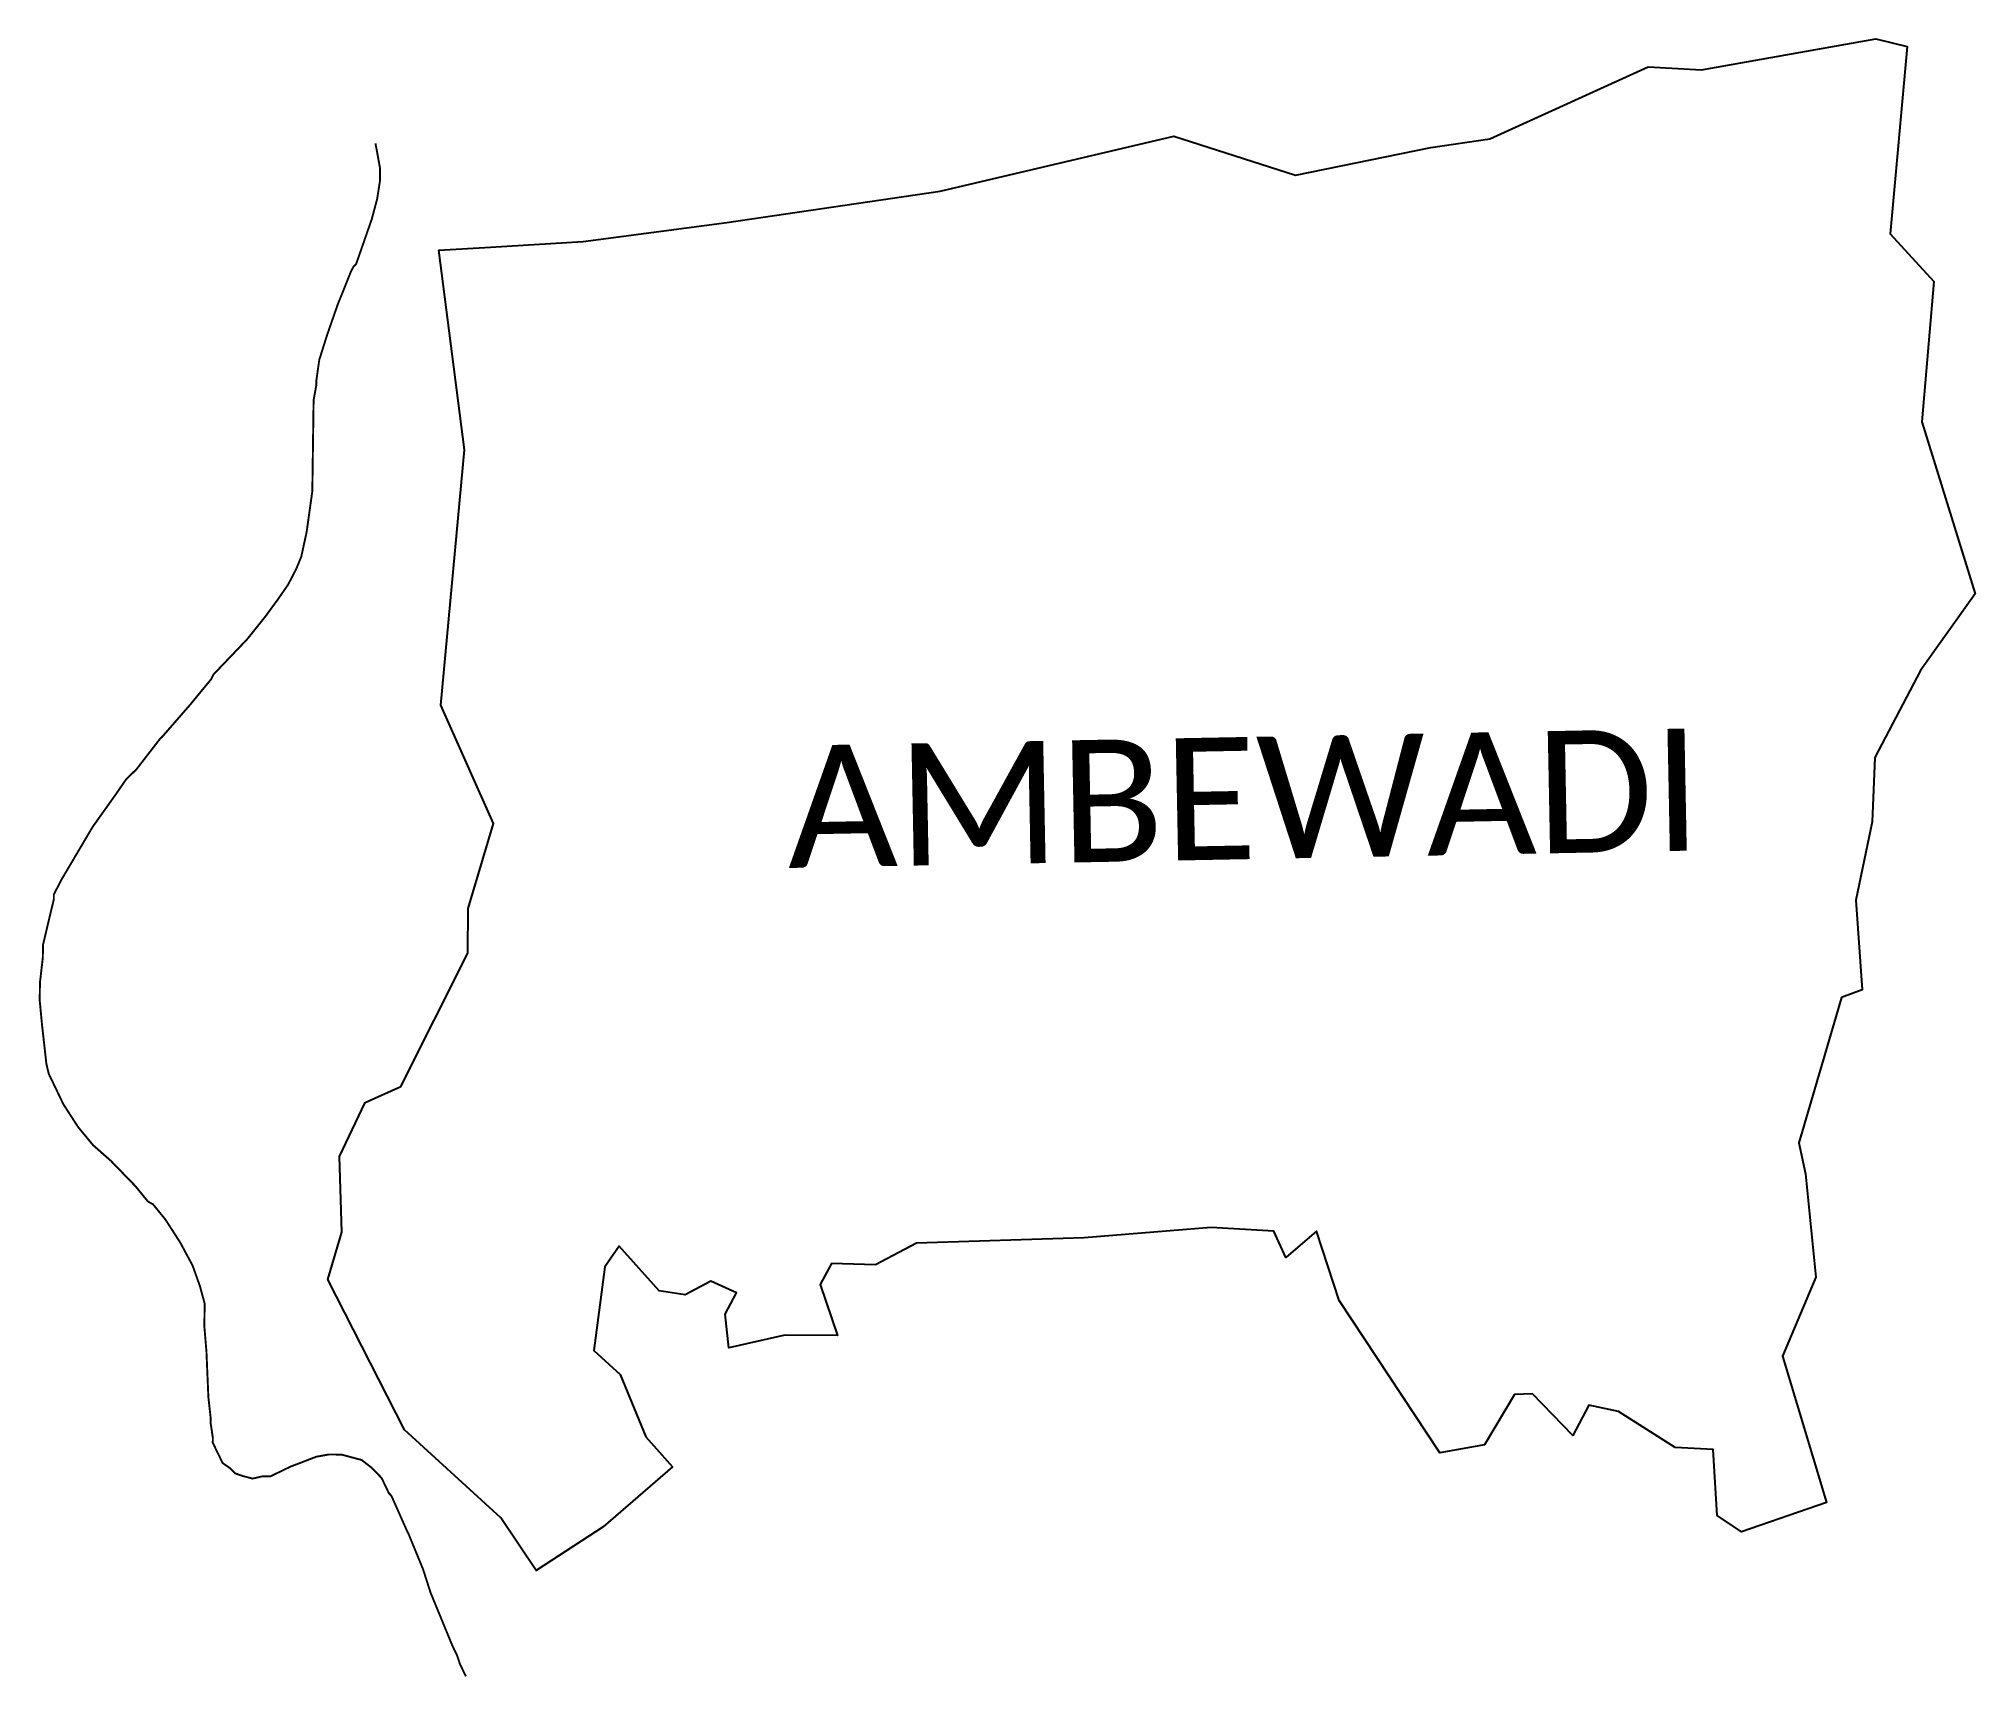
# Model space of a CAD drawing. Header units: metres. Extents: x 260321 to 263356, y 2215041 to 2217608.
import ezdxf

# ---------------------------------------------------------------- set-up
doc = ezdxf.new("R2010")
doc.units = ezdxf.units.M
for name, color, linetype in [('LOW TIDE LINE', 5, 'Continuous'), ('village', 3, 'Continuous'), ('VILLAGE NAME', 250, 'Continuous')]:
    doc.layers.add(name, color=color, linetype=linetype)
doc.styles.get("Standard").update_dxf_attribs({"font": 'simplex.shx'})

msp = doc.modelspace()

# ---------------------------------------------------------------- linework, layer by layer
at = {"layer": 'LOW TIDE LINE', "lineweight": 18, "const_width": 3}
msp.add_lwpolyline([(260990.6, 2215042.4), (260981, 2215062.4), (260977.2, 2215074.3), (260969.5, 2215090.3), (260935.1, 2215173.9), (260923.7, 2215209.7), (260900.8, 2215265.5), (260896.9, 2215273.5), (260873.9, 2215325.3), (260870, 2215329.3), (260858.5, 2215353.2), (260842.9, 2215369.3), (260827.2, 2215381.4), (260811.4, 2215385.6), (260795.7, 2215389.8), (260775.9, 2215390), (260756, 2215386.4), (260736.1, 2215378.7), (260716.2, 2215371.1), (260692.3, 2215359.6), (260684.3, 2215355.7), (260672.4, 2215355.9), (260656.5, 2215352.2), (260640.7, 2215356.3), (260628.9, 2215360.5), (260621.1, 2215368.5), (260609.4, 2215376.6), (260601.7, 2215392.5), (260594, 2215408.5), (260594.1, 2215416.4), (260590.5, 2215440.2), (260590.6, 2215448.1), (260587.1, 2215479.9), (260584.1, 2215551.2), (260580.8, 2215590.9), (260581.3, 2215626.5), (260573.7, 2215654.3), (260562.3, 2215686.2), (260543, 2215722.1), (260519.8, 2215758.1), (260500.3, 2215782.1), (260492.5, 2215786.2), (260473, 2215810.2), (260434, 2215850.4), (260406.6, 2215874.5), (260383.3, 2215902.6), (260375.5, 2215914.6), (260360, 2215938.6), (260337, 2215986.4), (260333.2, 2216002.3), (260326.2, 2216065.8), (260322.8, 2216101.5), (260323.2, 2216129.2), (260327.7, 2216168.7), (260328, 2216188.5), (260336.4, 2216224), (260344.9, 2216259.6), (260345, 2216267.5), (260349, 2216275.3), (260357.2, 2216291.1), (260405.9, 2216373.5), (260442.2, 2216424.5), (260458.4, 2216448), (260474.5, 2216463.6), (260510.8, 2216510.6), (260514.8, 2216514.5), (260559.1, 2216565.4), (260591.3, 2216604.5), (260595.4, 2216612.4), (260647.7, 2216667.1), (260675.9, 2216702.3), (260696.1, 2216729.8), (260712.3, 2216753.3), (260724.5, 2216776.9), (260732.7, 2216796.6), (260741.2, 2216836), (260750, 2216899.3), (260752, 2217041.8), (260756.3, 2217065.5), (260756.4, 2217073.4), (260760.9, 2217105.1), (260773.3, 2217144.5), (260789.8, 2217191.8), (260810.4, 2217243), (260814.4, 2217250.8), (260818.4, 2217254.7), (260822.6, 2217266.5), (260843.2, 2217325.7), (260851.6, 2217357.2), (260855.9, 2217384.9), (260856.2, 2217404.7), (260852.6, 2217424.5), (260848.9, 2217444.4)], dxfattribs=at)
at = {"layer": 'village', "color": 3}
msp.add_polyline3d([(263355.8, 2216738.4, 0), (263270, 2216618.3, 0), (263198.4, 2216482.1, 0), (263194.4, 2216381.4, 0), (263168.5, 2216258.3, 0), (263178.5, 2216118, 0), (263146, 2216106.1, 0), (263079.4, 2215878.5, 0), (263090, 2215829.7, 0), (263106.1, 2215667.7, 0), (263053.7, 2215544, 0), (263122.7, 2215314.7, 0), (262989.7, 2215269, 0), (262951.3, 2215294.2, 0), (262945.1, 2215397.7, 0), (262885.8, 2215401.1, 0), (262796.7, 2215457.3, 0), (262750, 2215467.1, 0), (262725.2, 2215419.8, 0), (262662.2, 2215485.1, 0), (262633.6, 2215483.9, 0), (262586.9, 2215405.3, 0), (262516.7, 2215392.4, 0), (262359.1, 2215631.1, 0), (262323.4, 2215739.8, 0), (262275.3, 2215698.8, 0), (262256.6, 2215739.8, 0), (262158.6, 2215745.4, 0), (261959.6, 2215729.5, 0), (261696.6, 2215721, 0), (261632.6, 2215686.9, 0), (261563.6, 2215689.4, 0), (261545.6, 2215656.4, 0), (261572.7, 2215576.3, 0), (261490.5, 2215577, 0), (261402.5, 2215557, 0), (261397.1, 2215609.6, 0), (261414.5, 2215643.3, 0), (261374.2, 2215661.3, 0), (261334.1, 2215640, 0), (261293.4, 2215646.3, 0), (261230.7, 2215716.4, 0), (261208.5, 2215684, 0), (261191.1, 2215552.9, 0), (261232.3, 2215515.5, 0), (261272.8, 2215417.7, 0), (261314.5, 2215370.8, 0), (261205.5, 2215276.5, 0), (261101, 2215208.4, 0), (261045.5, 2215290.6, 0), (260894.4, 2215428.7, 0), (260774.1, 2215664, 0), (260796.5, 2215738.4, 0), (260792.6, 2215857, 0), (260832.8, 2215941.4, 0), (260888.8, 2215966.8, 0), (260993.6, 2216175.2, 0), (260994.2, 2216245.2, 0), (261034.1, 2216378.7, 0), (260951.6, 2216564.1, 0), (260988.4, 2216963.9, 0), (260948.3, 2217276.7, 0), (261029.4, 2217281.8, 0), (261174.2, 2217290.4, 0), (261399.7, 2217320.3, 0), (261733.6, 2217369.1, 0), (262100.1, 2217455.5, 0), (262290.7, 2217394.5, 0), (262502.8, 2217437.6, 0), (262595, 2217451.5, 0), (262843.1, 2217564.3, 0), (262927, 2217559.4, 0), (263200.2, 2217608.2, 0), (263249.2, 2217596.2, 0), (263222.4, 2217302.5, 0), (263291, 2217228, 0), (263272.3, 2217008, 0)], close=True, dxfattribs=at)

# ---------------------------------------------------------------- texts
at = {"layer": 'VILLAGE NAME', "insert": (261491.9, 2216500.3), "char_height": 191.456, "attachment_point": 1, "rotation": 1.1028}
msp.add_mtext_dynamic_manual_height_columns('{\\fCalibri|b0|i0|c0|p34;AMBEWADI}', width=161.46, gutter_width=957.3, heights=[0], dxfattribs=at)

doc.saveas('drawing.dxf')
